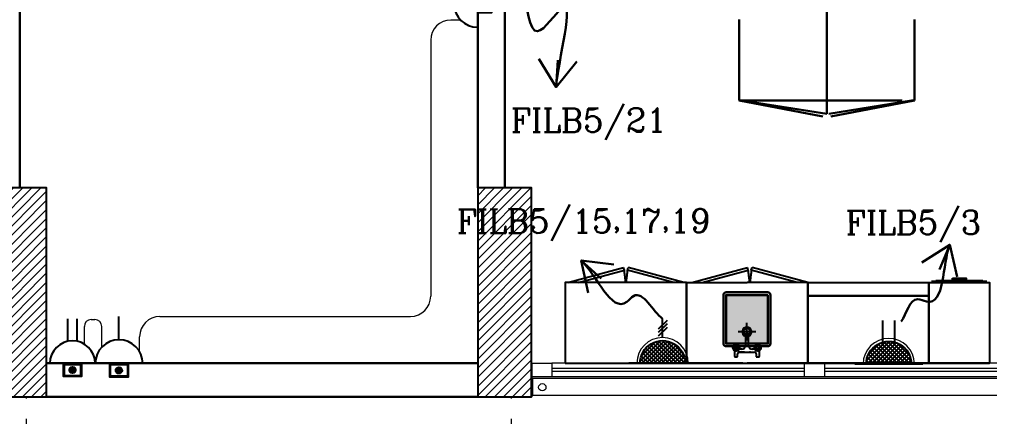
# Model space of a CAD drawing. Extents: x 1315 to 1416, y 473 to 837.
# Drawn here: x 1338.43 to 1345.64, y 613.46 to 616.4 of the extents above; entities that cross this region are included whole.
import ezdxf

# ---------------------------------------------------------------- set-up
doc = ezdxf.new("R2010")
doc.units = 0
doc.header["$MEASUREMENT"] = 0
for name, pattern in [('ACAD_ISO02W100', [15, 12, -3]), ('CENTERX2', [4, 2.5, -0.5, 0.5, -0.5]), ('DASHED', [19.05, 12.7, -6.35]), ('DASHED2', [0.375, 0.25, -0.125])]:
    doc.linetypes.add(name, pattern=pattern)
doc.layers.get('0').update_dxf_attribs({"color": 252, "linetype": 'CONTINUOUS', "lineweight": 30})
for name, color, linetype in [('-FUR', 252, 'CONTINUOUS'), ('E-SOCKETS', 6, 'CONTINUOUS'), ('POWER', 1, 'CONTINUOUS'), ('SAN', 252, 'CONTINUOUS'), ('WIRING', 4, 'CONTINUOUS')]:
    doc.layers.add(name, color=color, linetype=linetype)
for name, color, linetype, lineweight in [('axis', 252, 'CENTERX2', 5), ('Column', 252, 'CONTINUOUS', 25), ('elev', 252, 'CONTINUOUS', 9), ('Elevation', 252, 'CONTINUOUS', 18), ('hatch', 252, 'CONTINUOUS', 9), ('Socket', 3, 'CONTINUOUS', 15), ('Wall', 252, 'CONTINUOUS', 30), ('WINDOW', 252, 'CONTINUOUS', 5), ('WIRRING', 3, 'CONTINUOUS', 5)]:
    doc.layers.add(name, color=color, linetype=linetype, lineweight=lineweight)
doc.styles.add('ARIAL', font='arial.ttf')
doc.styles.add('E80', font='romanc.shx')
doc.dimstyles.new('DIM-100-IN', dxfattribs={"dimtxt": 0.22, "dimasz": 0.1, "dimexe": 0.15, "dimexo": 0.15, "dimgap": 0, "dimtad": 0, "dimrnd": 0.05, "dimzin": 1, "dimdsep": 46, "dimtxsty": 'ARIAL', "dimblk": 'DOT', "dimcen": 0.2, "dimclrd": 256, "dimclre": 256, "dimclrt": 23, "dimadec": 0, "dimazin": 0, "dimtfac": 1, "dimtmove": 2, "dimatfit": 2, "dimldrblk": 'OPEN90', "dimfxl": 0.15, "dimfxlon": 1, "dimtolj": 1, "dimtzin": 0, "dimlwe": -1, "dimarcsym": 0})
pattern_1 = [(45, (1560.84348, 299.532407), (-0.0336759605, 0.0336759605), [])]

# ---------------------------------------------------------------- blocks, each defined once
blk = doc.blocks.new('A$C11ED6BD5')
at = {"layer": 'axis', "color": 0, "ltscale": 0.3}
for p, q in [((-43.85, -2.4111), (-43.85, 0)), ((-40.25, -2.4111), (-40.25, 0))]:
    blk.add_line(p, q, dxfattribs=at)
blk = doc.blocks.new('YY5Y5')
at = {"layer": 'SAN', "color": 1}
for p, q in [((433.83, 542.04), (433.83, 538.56)), ((435.73, 542.41), (434.2, 542.41)), ((435.73, 540.55), (435.73, 542.41)), ((447.16, 542.41), (447.16, 540.55)), ((448.69, 542.41), (447.16, 542.41)), ((449.07, 538.56), (449.07, 542.04)), ((434.16, 537.56), (433.7, 538.02)), ((434.16, 536.15), (433.7, 535.69)), ((435.58, 537.56), (436.04, 538.02)), ((435.58, 536.15), (436.04, 535.69)), ((436.72, 537.65), (438.25, 537.65)), ((446.18, 539.55), (436.73, 539.55)), ((443.04, 539.55), (446.16, 539.55)), ((444.65, 537.65), (446.18, 537.65)), ((447.32, 537.56), (446.86, 538.02)), ((447.32, 536.15), (446.86, 535.69)), ((448.74, 537.56), (449.2, 538.02)), ((448.74, 536.15), (449.2, 535.69)), ((440.5, 535.4), (440.5, 528.74)), ((442.4, 528.74), (442.4, 535.4)), ((440.87, 528.36), (442.03, 528.36))]:
    blk.add_line(p, q, dxfattribs=at)
at = {"layer": 'SAN', "color": 1, "linetype": 'Continuous'}
blk.add_line((439.23, 539.55), (439.86, 539.55), dxfattribs=at)
at = {"layer": 'SAN', "color": 2, "linetype": 'DASHED'}
for points in [[(441.45, 532.42), (441.45, 521.63)], [(436.06, 527.03), (446.84, 527.03)]]:
    blk.add_lwpolyline(points, dxfattribs=at)
at = {"layer": 'SAN', "color": 1}
for centre, radius in [((434.87, 536.85), 2), ((434.87, 536.85), 1), ((434.87, 536.85), 0.8), ((448.03, 536.85), 2), ((448.03, 536.85), 1), ((448.03, 536.85), 0.8)]:
    blk.add_circle(centre, radius, dxfattribs=at)
for centre, radius, start, end in [((434.2, 542.04), 0.375, 90, 180), ((448.69, 542.04), 0.375, 0, 90), ((436.73, 540.55), 1, 180, 270), ((438.25, 535.4), 2.25, 0, 90), ((444.65, 535.4), 2.25, 90, 180), ((446.16, 540.55), 1, 270, 0), ((441.45, 527.03), 2.86, 109.43194, 70.56806), ((441.45, 527.03), 2.08, 117.27647, 62.72353), ((440.87, 528.74), 0.375, 180, 270), ((442.03, 528.74), 0.375, 270, 360)]:
    blk.add_arc(centre, radius, start, end, dxfattribs=at)
blk = doc.blocks.new('fd')
at = {"layer": '-FUR'}
h = blk.add_hatch(color=254, dxfattribs=at)
h.paths.add_polyline_path([(1322.6636, 576.6994), (1322.3536, 576.6994), (1322.3536, 577.0594), (1322.6636, 577.0594)], flags=16)
edge = h.paths.add_edge_path()
edge.add_line((1322.6636, 576.6794), (1322.3536, 576.6794))
edge.add_arc((1322.3536, 576.6994), 0.02, 180, 270, ccw=False)
edge.add_line((1322.3336, 576.6994), (1322.3336, 577.0594))
edge.add_arc((1322.3536, 577.0594), 0.02, 90, 180, ccw=False)
edge.add_line((1322.3536, 577.0794), (1322.6636, 577.0794))
edge.add_arc((1322.6636, 577.0594), 0.02, 0, 90, ccw=False)
edge.add_line((1322.6836, 577.0594), (1322.6836, 576.6994))
edge.add_arc((1322.6636, 576.6994), 0.02, -90, 0, ccw=False)
blk.add_hatch(color=253, dxfattribs=at).paths.add_polyline_path([(1322.6636, 577.0594), (1322.6636, 576.6994), (1322.3536, 576.6994), (1322.3536, 577.0594)])
h = blk.add_hatch(color=251, dxfattribs=at)
h.paths.add_polyline_path([(1322.6337, 577.0294), (1322.6636, 577.0594), (1322.6636, 576.6994), (1322.6336, 576.7294)])
h.paths.add_polyline_path([(1322.6336, 576.7294), (1322.6636, 576.6994), (1322.3536, 576.6994), (1322.3836, 576.7294)])
h = blk.add_hatch(color=252, dxfattribs=at)
h.paths.add_polyline_path([(1322.3836, 577.0294), (1322.3536, 577.0594), (1322.6636, 577.0594), (1322.6337, 577.0294)])
h.paths.add_polyline_path([(1322.3836, 576.7294), (1322.3536, 576.6994), (1322.3536, 577.0594), (1322.3836, 577.0294)])
for p, q in [((1322.4784, 577.2056), (1322.0597, 577.2056)), ((1322.4784, 577.2056), (1322.9597, 577.2056)), ((1322.0597, 576.6056), (1322.5097, 576.6056)), ((1322.9597, 576.6056), (1322.5097, 576.6056))]:
    blk.add_line(p, q, dxfattribs=at)
at = {"layer": '-FUR', "linetype": 'ACAD_ISO02W100'}
for p, q in [((1322.0597, 577.2056), (1322.5097, 577.2056)), ((1322.9597, 577.2056), (1322.5097, 577.2056)), ((1322.0997, 576.6056), (1322.5133, 576.4948)), ((1322.177, 576.6056), (1322.5185, 576.5141)), ((1322.8824, 576.6056), (1322.541, 576.5141)), ((1322.9597, 576.6056), (1322.5462, 576.4948)), ((1322.5185, 576.5141), (1322.5133, 576.4948)), ((1322.541, 576.5141), (1322.5462, 576.4948))]:
    blk.add_line(p, q, dxfattribs=at)
for centre, start, end in [((1324.045, 576.3727), 171.26112, 174.70691), ((1321.0144, 576.3727), 5.29309, 8.73888)]:
    blk.add_arc(centre, 1.5331, start, end, dxfattribs=at)
for p, q in [((1322.0597, 577.2056), (1322.0597, 576.6056)), ((1322.9597, 577.2056), (1322.9597, 576.6056))]:
    blk.add_line(p, q)
blk.add_lwpolyline([(1322.6636, 576.6794), (1322.3536, 576.6794, -0.414214), (1322.3336, 576.6994), (1322.3336, 577.0594, -0.414214), (1322.3536, 577.0794), (1322.6636, 577.0794, -0.414214), (1322.6836, 577.0594), (1322.6836, 576.6994, -0.414214)], format="xyb", close=True)
blk.add_lwpolyline([(1322.6636, 576.6794), (1322.3536, 576.6794, -0.414214), (1322.3336, 576.6994), (1322.3336, 577.0594, -0.414214), (1322.3536, 577.0794), (1322.6636, 577.0794, -0.414214), (1322.6836, 577.0594), (1322.6836, 576.6994, -0.414214)], format="xyb", close=True)
blk.add_lwpolyline([(1322.6636, 576.6994), (1322.3536, 576.6994), (1322.3536, 577.0594), (1322.6636, 577.0594)], close=True)
at = {"extrusion": (0, 0, -1), "xscale": 0.0121000000000322, "yscale": 0.0121000000000322, "zscale": -0.0121}
blk.add_blockref('YY5Y5', (-1327.8502, 570.5947), dxfattribs=at)
blk = doc.blocks.new('juy')
blk.add_line((1322.9597, 577.2056), (1322.9597, 576.6056))
blk.add_blockref('fd', (0, 0))
blk = doc.blocks.new('5')
at = {"layer": '-FUR', "linetype": 'ACAD_ISO02W100'}
for p, q in [((41999.7885, -66320.4478), (42000.6885, -66320.4478)), ((41999.8085, -66321.0478), (42000.2221, -66321.1587)), ((41999.8858, -66321.0478), (42000.2273, -66321.1393)), ((42000.5913, -66321.0478), (42000.2498, -66321.1393)), ((42000.6685, -66321.0478), (42000.255, -66321.1587)), ((42000.2273, -66321.1393), (42000.2221, -66321.1587)), ((42000.2498, -66321.1393), (42000.255, -66321.1587))]:
    blk.add_line(p, q, dxfattribs=at)
at = {"layer": '-FUR'}
blk.add_lwpolyline([(41999.7885, -66320.4478), (42000.6885, -66320.4478), (42000.6885, -66321.0478), (41999.7885, -66321.0478)], close=True, dxfattribs=at)
at = {"layer": '-FUR', "linetype": 'ACAD_ISO02W100'}
for centre, start, end in [((42001.7538, -66321.2808), 171.26112, 174.70691), ((41998.7233, -66321.2808), 5.29309, 8.73888)]:
    blk.add_arc(centre, 1.5331, start, end, dxfattribs=at)
blk = doc.blocks.new('ba7es')
at = {"layer": '-FUR', "linetype": 'ACAD_ISO02W100'}
blk.add_line((1323.8895, 576.6578), (1322.9895, 576.6578), dxfattribs=at)
for p, q in [((1323.8895, 577.2578), (1322.9895, 577.2578)), ((1322.9895, 577.2578), (1322.9895, 576.6578)), ((1323.8895, 576.6578), (1323.8895, 577.2578)), ((1322.9895, 576.6578), (1322.9895, 576.7578)), ((1322.9895, 576.7578), (1323.8895, 576.7578))]:
    blk.add_line(p, q)
blk = doc.blocks.new('3')
at = {"layer": '-FUR', "linetype": 'ACAD_ISO02W100'}
blk.add_line((41990.0194, -66320.4802), (41990.4694, -66320.4802), dxfattribs=at)
at = {"layer": '-FUR'}
for p, q in [((41990.0394, -66321.0902), (41990.4494, -66321.0902)), ((41990.0694, -66321.0952), (41990.4194, -66321.0952))]:
    blk.add_line(p, q, dxfattribs=at)
blk.add_lwpolyline([(41990.0194, -66321.0802), (41990.4694, -66321.0802), (41990.4694, -66320.4802), (41990.0194, -66320.4802)], close=True, dxfattribs=at)
at = {"layer": '-FUR', "color": 1}
blk.add_lwpolyline([(41990.1944, -66321.1102), (41990.2944, -66321.1102), (41990.2944, -66321.1002), (41990.1944, -66321.1002)], close=True, dxfattribs=at)
blk = doc.blocks.new('LAB1')
h = blk.add_hatch(color=256)
h.set_gradient(color1=(255, 191, 127), color2=(255, 181, 107), one_color=1, tint=0.71)
h.paths.add_polyline_path([(991.8811, 470.2735), (991.5711, 470.2735), (991.5711, 469.9135), (991.8811, 469.9135)], flags=0)
edge = h.paths.add_edge_path(flags=17)
edge.add_line((991.8811, 470.2935), (991.5711, 470.2935))
edge.add_arc((991.5711, 470.2735), 0.02, 90, 180)
edge.add_line((991.5511, 470.2735), (991.5511, 469.9135))
edge.add_arc((991.5711, 469.9135), 0.02, 180, 270)
edge.add_line((991.5711, 469.8935), (991.8811, 469.8935))
edge.add_arc((991.8811, 469.9135), 0.02, 270, 360)
edge.add_line((991.9011, 469.9135), (991.9011, 470.2735))
edge.add_arc((991.8811, 470.2735), 0.02, 360, 450)
edge = h.paths.add_edge_path(flags=0)
edge.add_line((991.7145, 469.9805), (991.7145, 469.8999))
edge = h.paths.add_edge_path(flags=0)
edge.add_line((991.7376, 469.8999), (991.7376, 469.9805))
edge = h.paths.add_edge_path(flags=0)
edge.add_line((991.7261, 469.9359), (991.7261, 470.0664))
edge = h.paths.add_edge_path(flags=0)
edge.add_line((991.7913, 470.0012), (991.6608, 470.0012))
edge = h.paths.add_edge_path(flags=0)
edge.add_arc((991.7261, 470.0012), 0.0346, -70.56806, 250.56806, ccw=False)
edge = h.paths.add_edge_path(flags=0)
edge.add_arc((991.7261, 470.0012), 0.0251, -62.72353, 242.72353, ccw=False)
edge = h.paths.add_edge_path(flags=0)
edge.add_arc((991.7191, 469.9805), 0.00454, 90, 180, ccw=False)
edge = h.paths.add_edge_path(flags=0)
edge.add_arc((991.7331, 469.9805), 0.00454, 0, 90, ccw=False)
edge = h.paths.add_edge_path(flags=0)
edge.add_line((991.7331, 469.985), (991.7191, 469.985))
edge = h.paths.add_edge_path(flags=16)
edge.add_arc((991.6464, 469.8823), 0.0121, 0, 360, ccw=False)
edge = h.paths.add_edge_path(flags=16)
edge.add_line((991.7971, 469.8908), (991.7916, 469.8964))
edge = h.paths.add_edge_path(flags=16)
edge.add_line((991.8143, 469.8908), (991.8198, 469.8964))
edge = h.paths.add_edge_path(flags=16)
edge.add_line((991.6379, 469.8908), (991.6323, 469.8964))
edge = h.paths.add_edge_path(flags=16)
edge.add_line((991.655, 469.8908), (991.6606, 469.8964))
h = blk.add_hatch(color=256)
h.set_gradient(color1=(255, 191, 127), color2=(255, 181, 107), one_color=1, tint=0.71)
edge = h.paths.add_edge_path(flags=17)
edge.add_line((991.8811, 470.2935), (991.5711, 470.2935))
edge.add_arc((991.5711, 470.2735), 0.02, 90, 180)
edge.add_line((991.5511, 470.2735), (991.5511, 469.9135))
edge.add_arc((991.5711, 469.9135), 0.02, 180, 270)
edge.add_line((991.5711, 469.8935), (991.8811, 469.8935))
edge.add_arc((991.8811, 469.9135), 0.02, 270, 360)
edge.add_line((991.9011, 469.9135), (991.9011, 470.2735))
edge.add_arc((991.8811, 470.2735), 0.02, 360, 450)
h.paths.add_polyline_path([(991.8811, 470.2735), (991.5711, 470.2735), (991.5711, 469.9135), (991.8811, 469.9135)], flags=0)
edge = h.paths.add_edge_path(flags=0)
edge.add_line((991.7145, 469.9805), (991.7145, 469.8999))
edge = h.paths.add_edge_path(flags=0)
edge.add_line((991.7376, 469.8999), (991.7376, 469.9805))
edge = h.paths.add_edge_path(flags=0)
edge.add_line((991.7261, 469.9359), (991.7261, 470.0664))
edge = h.paths.add_edge_path(flags=0)
edge.add_line((991.7913, 470.0012), (991.6608, 470.0012))
edge = h.paths.add_edge_path(flags=0)
edge.add_arc((991.7261, 470.0012), 0.0346, -70.56806, 250.56806, ccw=False)
edge = h.paths.add_edge_path(flags=0)
edge.add_arc((991.7261, 470.0012), 0.0251, -62.72353, 242.72353, ccw=False)
edge = h.paths.add_edge_path(flags=0)
edge.add_arc((991.7191, 469.9805), 0.00454, 90, 180, ccw=False)
edge = h.paths.add_edge_path(flags=0)
edge.add_arc((991.7331, 469.9805), 0.00454, 0, 90, ccw=False)
edge = h.paths.add_edge_path(flags=0)
edge.add_line((991.7331, 469.985), (991.7191, 469.985))
edge = h.paths.add_edge_path(flags=16)
edge.add_arc((991.6464, 469.8823), 0.0121, 0, 360, ccw=False)
edge = h.paths.add_edge_path(flags=16)
edge.add_line((991.7971, 469.8908), (991.7916, 469.8964))
edge = h.paths.add_edge_path(flags=16)
edge.add_line((991.8143, 469.8908), (991.8198, 469.8964))
edge = h.paths.add_edge_path(flags=16)
edge.add_line((991.6379, 469.8908), (991.6323, 469.8964))
edge = h.paths.add_edge_path(flags=16)
edge.add_line((991.655, 469.8908), (991.6606, 469.8964))
h = blk.add_hatch(color=256)
h.set_gradient(color1=(255, 191, 127), color2=(255, 181, 107), one_color=1, tint=0.71)
edge = h.paths.add_edge_path(flags=16)
edge.add_line((991.8811, 470.2935), (991.5711, 470.2935))
edge.add_arc((991.5711, 470.2735), 0.02, 90, 180)
edge.add_line((991.5511, 470.2735), (991.5511, 469.9135))
edge.add_arc((991.5711, 469.9135), 0.02, 180, 270)
edge.add_line((991.5711, 469.8935), (991.8811, 469.8935))
edge.add_arc((991.8811, 469.9135), 0.02, 270, 360)
edge.add_line((991.9011, 469.9135), (991.9011, 470.2735))
edge.add_arc((991.8811, 470.2735), 0.02, 360, 450)
edge = h.paths.add_edge_path()
edge.add_arc((991.6464, 469.8823), 0.0242, 0, 360, ccw=False)
edge = h.paths.add_edge_path(flags=16)
edge.add_arc((991.6464, 469.8823), 0.0121, 0, 360, ccw=False)
edge = h.paths.add_edge_path(flags=16)
edge.add_arc((991.6464, 469.8823), 0.00968, 0, 360, ccw=False)
edge = h.paths.add_edge_path(flags=16)
edge.add_line((991.6379, 469.8908), (991.6323, 469.8964))
edge = h.paths.add_edge_path(flags=16)
edge.add_line((991.6379, 469.8737), (991.6323, 469.8682))
edge = h.paths.add_edge_path(flags=16)
edge.add_line((991.655, 469.8908), (991.6606, 469.8964))
edge = h.paths.add_edge_path(flags=16)
edge.add_line((991.655, 469.8737), (991.6606, 469.8682))
h = blk.add_hatch(color=256)
h.set_gradient(color1=(255, 191, 127), color2=(255, 181, 107), one_color=1, tint=0.71)
edge = h.paths.add_edge_path(flags=16)
edge.add_line((991.8811, 470.2935), (991.5711, 470.2935))
edge.add_arc((991.5711, 470.2735), 0.02, 90, 180)
edge.add_line((991.5511, 470.2735), (991.5511, 469.9135))
edge.add_arc((991.5711, 469.9135), 0.02, 180, 270)
edge.add_line((991.5711, 469.8935), (991.8811, 469.8935))
edge.add_arc((991.8811, 469.9135), 0.02, 270, 360)
edge.add_line((991.9011, 469.9135), (991.9011, 470.2735))
edge.add_arc((991.8811, 470.2735), 0.02, 360, 450)
edge = h.paths.add_edge_path()
edge.add_arc((991.8057, 469.8823), 0.0242, 0, 360, ccw=False)
edge = h.paths.add_edge_path(flags=16)
edge.add_arc((991.8057, 469.8823), 0.0121, 0, 360, ccw=False)
edge = h.paths.add_edge_path(flags=16)
edge.add_arc((991.8057, 469.8823), 0.00968, 0, 360, ccw=False)
edge = h.paths.add_edge_path(flags=16)
edge.add_line((991.7971, 469.8908), (991.7916, 469.8964))
edge = h.paths.add_edge_path(flags=16)
edge.add_line((991.7971, 469.8737), (991.7916, 469.8682))
edge = h.paths.add_edge_path(flags=16)
edge.add_line((991.8143, 469.8908), (991.8198, 469.8964))
edge = h.paths.add_edge_path(flags=16)
edge.add_line((991.8143, 469.8737), (991.8198, 469.8682))
h = blk.add_hatch(color=256)
h.set_gradient(color1=(255, 191, 127), color2=(255, 181, 107), one_color=1, tint=0.71)
edge = h.paths.add_edge_path(flags=16)
edge.add_line((991.8811, 470.2935), (991.5711, 470.2935))
edge.add_arc((991.5711, 470.2735), 0.02, 90, 180)
edge.add_line((991.5511, 470.2735), (991.5511, 469.9135))
edge.add_arc((991.5711, 469.9135), 0.02, 180, 270)
edge.add_line((991.5711, 469.8935), (991.8811, 469.8935))
edge.add_arc((991.8811, 469.9135), 0.02, 270, 360)
edge.add_line((991.9011, 469.9135), (991.9011, 470.2735))
edge.add_arc((991.8811, 470.2735), 0.02, 360, 450)
edge = h.paths.add_edge_path(flags=0)
edge.add_line((991.7145, 469.9805), (991.7145, 469.8999))
edge = h.paths.add_edge_path()
edge.add_arc((991.6873, 469.8999), 0.0272, 270, 360, ccw=False)
h = blk.add_hatch(color=256)
h.set_gradient(color1=(255, 191, 127), color2=(255, 181, 107), one_color=1, tint=0.71)
edge = h.paths.add_edge_path(flags=16)
edge.add_line((991.8811, 470.2935), (991.5711, 470.2935))
edge.add_arc((991.5711, 470.2735), 0.02, 90, 180)
edge.add_line((991.5511, 470.2735), (991.5511, 469.9135))
edge.add_arc((991.5711, 469.9135), 0.02, 180, 270)
edge.add_line((991.5711, 469.8935), (991.8811, 469.8935))
edge.add_arc((991.8811, 469.9135), 0.02, 270, 360)
edge.add_line((991.9011, 469.9135), (991.9011, 470.2735))
edge.add_arc((991.8811, 470.2735), 0.02, 360, 450)
edge = h.paths.add_edge_path(flags=0)
edge.add_line((991.7376, 469.8999), (991.7376, 469.9805))
edge = h.paths.add_edge_path()
edge.add_arc((991.7648, 469.8999), 0.0272, 180, 270, ccw=False)
h = blk.add_hatch(color=256)
h.set_gradient(color1=(255, 191, 127), color2=(255, 181, 107), one_color=1, tint=0.71)
edge = h.paths.add_edge_path(flags=16)
edge.add_line((991.8811, 470.2935), (991.5711, 470.2935))
edge.add_arc((991.5711, 470.2735), 0.02, 90, 180)
edge.add_line((991.5511, 470.2735), (991.5511, 469.9135))
edge.add_arc((991.5711, 469.9135), 0.02, 180, 270)
edge.add_line((991.5711, 469.8935), (991.8811, 469.8935))
edge.add_arc((991.8811, 469.9135), 0.02, 270, 360)
edge.add_line((991.9011, 469.9135), (991.9011, 470.2735))
edge.add_arc((991.8811, 470.2735), 0.02, 360, 450)
h.paths.add_polyline_path([(991.8811, 470.2735), (991.5711, 470.2735), (991.5711, 469.9135), (991.8811, 469.9135)], flags=0)
edge = h.paths.add_edge_path(flags=17)
edge.add_line((991.8811, 470.2935), (991.5711, 470.2935))
edge.add_arc((991.5711, 470.2735), 0.02, 90, 180)
edge.add_line((991.5511, 470.2735), (991.5511, 469.9135))
edge.add_arc((991.5711, 469.9135), 0.02, 180, 270)
edge.add_line((991.5711, 469.8935), (991.8811, 469.8935))
edge.add_arc((991.8811, 469.9135), 0.02, 270, 360)
edge.add_line((991.9011, 469.9135), (991.9011, 470.2735))
edge.add_arc((991.8811, 470.2735), 0.02, 360, 450)
edge = h.paths.add_edge_path(flags=0)
edge.add_line((991.7145, 469.9805), (991.7145, 469.8999))
edge = h.paths.add_edge_path(flags=0)
edge.add_line((991.7376, 469.8999), (991.7376, 469.9805))
edge = h.paths.add_edge_path(flags=0)
edge.add_line((991.7261, 469.9359), (991.7261, 470.0664))
edge = h.paths.add_edge_path(flags=0)
edge.add_line((991.7913, 470.0012), (991.6608, 470.0012))
edge = h.paths.add_edge_path(flags=0)
edge.add_arc((991.7261, 470.0012), 0.0346, -70.56806, 250.56806, ccw=False)
edge = h.paths.add_edge_path(flags=0)
edge.add_arc((991.7261, 470.0012), 0.0251, -62.72353, 242.72353, ccw=False)
edge = h.paths.add_edge_path(flags=0)
edge.add_arc((991.7191, 469.9805), 0.00454, 90, 180, ccw=False)
edge = h.paths.add_edge_path(flags=0)
edge.add_arc((991.7331, 469.9805), 0.00454, 0, 90, ccw=False)
edge = h.paths.add_edge_path(flags=0)
edge.add_line((991.7331, 469.985), (991.7191, 469.985))
edge = h.paths.add_edge_path(flags=16)
edge.add_arc((991.8057, 469.8823), 0.0121, 0, 360, ccw=False)
edge = h.paths.add_edge_path(flags=16)
edge.add_arc((991.6464, 469.8823), 0.0121, 0, 360, ccw=False)
edge = h.paths.add_edge_path(flags=16)
edge.add_line((991.7971, 469.8908), (991.7916, 469.8964))
edge = h.paths.add_edge_path(flags=16)
edge.add_line((991.8143, 469.8908), (991.8198, 469.8964))
edge = h.paths.add_edge_path(flags=16)
edge.add_line((991.6379, 469.8908), (991.6323, 469.8964))
edge = h.paths.add_edge_path(flags=16)
edge.add_line((991.655, 469.8908), (991.6606, 469.8964))
h = blk.add_hatch(color=256)
h.set_gradient(color1=(255, 191, 127), color2=(255, 181, 107), one_color=1, tint=0.71)
edge = h.paths.add_edge_path()
edge.add_arc((991.6464, 469.8823), 0.0242, 0, 360, ccw=False)
edge = h.paths.add_edge_path(flags=16)
edge.add_arc((991.6464, 469.8823), 0.0121, 0, 360, ccw=False)
edge = h.paths.add_edge_path(flags=16)
edge.add_arc((991.6464, 469.8823), 0.00968, 0, 360, ccw=False)
edge = h.paths.add_edge_path(flags=16)
edge.add_line((991.6379, 469.8908), (991.6323, 469.8964))
edge = h.paths.add_edge_path(flags=16)
edge.add_line((991.6379, 469.8737), (991.6323, 469.8682))
edge = h.paths.add_edge_path(flags=16)
edge.add_line((991.655, 469.8908), (991.6606, 469.8964))
edge = h.paths.add_edge_path(flags=16)
edge.add_line((991.655, 469.8737), (991.6606, 469.8682))
h = blk.add_hatch(color=256)
h.set_gradient(color1=(255, 191, 127), color2=(255, 181, 107), one_color=1, tint=0.71)
edge = h.paths.add_edge_path()
edge.add_arc((991.8057, 469.8823), 0.0242, 0, 360, ccw=False)
edge = h.paths.add_edge_path(flags=16)
edge.add_arc((991.8057, 469.8823), 0.00968, 0, 360, ccw=False)
edge = h.paths.add_edge_path(flags=16)
edge.add_line((991.7971, 469.8908), (991.7916, 469.8964))
edge = h.paths.add_edge_path(flags=16)
edge.add_line((991.7971, 469.8737), (991.7916, 469.8682))
edge = h.paths.add_edge_path(flags=16)
edge.add_line((991.8143, 469.8908), (991.8198, 469.8964))
edge = h.paths.add_edge_path(flags=16)
edge.add_line((991.8143, 469.8737), (991.8198, 469.8682))
h = blk.add_hatch(color=256)
h.set_gradient(color1=(255, 191, 127), color2=(255, 181, 107), one_color=1, tint=0.71)
edge = h.paths.add_edge_path(flags=17)
edge.add_arc((991.8057, 469.8823), 0.0121, 0, 360, ccw=False)
edge = h.paths.add_edge_path(flags=16)
edge.add_arc((991.8057, 469.8823), 0.00968, 0, 360, ccw=False)
edge = h.paths.add_edge_path(flags=16)
edge.add_line((991.7971, 469.8908), (991.7916, 469.8964))
edge = h.paths.add_edge_path(flags=16)
edge.add_line((991.7971, 469.8737), (991.7916, 469.8682))
edge = h.paths.add_edge_path(flags=16)
edge.add_line((991.8143, 469.8908), (991.8198, 469.8964))
edge = h.paths.add_edge_path(flags=16)
edge.add_line((991.8143, 469.8737), (991.8198, 469.8682))
for p, q in [((992.3185, 477.2673), (992.3185, 471.6492)), ((991.6685, 472.3173), (991.6685, 471.7173)), ((992.9685, 471.7173), (992.9685, 472.3173)), ((991.6685, 471.7173), (992.3185, 471.7173)), ((991.6685, 471.7173), (992.2885, 471.5973)), ((991.6685, 471.7173), (991.6885, 471.7173)), ((991.6885, 471.7173), (992.3185, 471.6173)), ((991.7585, 471.7173), (992.8785, 471.7173)), ((992.3185, 471.7173), (992.3185, 471.6173)), ((992.9485, 471.7173), (992.3335, 471.6173)), ((992.9685, 471.7173), (992.3485, 471.5973)), ((992.9685, 471.7173), (992.9485, 471.7173))]:
    blk.add_line(p, q)
at = {"xscale": -1, "rotation": 180}
for name, p in [('5', (-41009.4114, -65850.6805)), ('juy', (-330.7826, 1046.9729)), ('3', (-40996.9423, -65850.7129))]:
    blk.add_blockref(name, p, dxfattribs=at)
at = {"rotation": 179.999999999975}
blk.add_blockref('ba7es', (2316.0667, 1047.0251), dxfattribs=at)
blk = doc.blocks.new('220v outlet')
at = {"layer": 'E-SOCKETS'}
blk.add_hatch(color=2, dxfattribs=at).paths.add_polyline_path([(100.561, -42.975, 1), (100.464, -42.975, 1)])
at = {"layer": 'E-SOCKETS', "color": 2}
for p, q in [((100.512, -42.52), (100.512, -42.175)), ((100.866, -42.874), (100.159, -42.874)), ((100.866, -42.874), (100.159, -42.874))]:
    blk.add_line(p, q, dxfattribs=at)
for points in [[(100.374, -42.874), (100.651, -42.874), (100.651, -43.077), (100.374, -43.077)], [(100.387, -42.887), (100.638, -42.887), (100.638, -43.063), (100.387, -43.063)]]:
    blk.add_lwpolyline(points, close=True, dxfattribs=at)
blk.add_circle((100.512, -42.975), 0.0484, dxfattribs=at)
blk.add_arc((100.512, -42.874), 0.353, 0, 180, dxfattribs=at)
blk = doc.blocks.new('DOUBLEX POWER SOCKET')
at = {"layer": 'POWER', "ltscale": 0.05}
h = blk.add_hatch(dxfattribs=at)
h.set_pattern_fill('ANSI37', color=213, scale=0.000177778, angle=-90, style=0)
h.set_pattern_definition([(135, (-134.804893, -140.661473), (0.0117851071, 0.0117851071), []), (45, (-134.804893, -140.661473), (0.0117851071, -0.0117851071), [])])
edge = h.paths.add_edge_path()
edge.add_line((112.7598, -131.9321), (112.4931, -131.9321))
edge.add_ellipse((112.6264, -131.9321), major_axis=(0.1333, 0), ratio=1, start_angle=0.0092, end_angle=180.0092, ccw=False)
at = {"color": 7}
blk.add_arc((112.6264, -131.9321), 0.1515, 0, 180, dxfattribs=at)
at = {"layer": 'POWER', "color": 6}
for p, q in [((112.5918, -131.8033), (112.5918, -131.6747)), ((112.6611, -131.8033), (112.6611, -131.6747)), ((112.8264, -131.9321), (112.4264, -131.9321))]:
    blk.add_line(p, q, dxfattribs=at)
at = {"layer": 'POWER', "color": 6, "extrusion": (0, 0, -1)}
blk.add_ellipse((112.6264, -131.9321), major_axis=(0.1333, 0), ratio=1, start_param=3.141431, end_param=6.283024, dxfattribs=at)
blk = doc.blocks.new('_Dot')
at = {"color": 0, "linetype": 'ByBlock', "lineweight": -2}
blk.add_line((-0.5, 0), (-1, 0), dxfattribs=at)
at = {"color": 0, "linetype": 'ByBlock', "const_width": 0.5}
blk.add_lwpolyline([(-0.25, 0, 1), (0.25, 0, 1)], format="xyb", close=True, dxfattribs=at)
blk = doc.blocks.new('INDUSTRIAL SOCKET 3PH')
at = {"layer": 'POWER', "ltscale": 0.05}
h = blk.add_hatch(dxfattribs=at)
h.set_pattern_fill('ANSI37', color=213, scale=0.00022374, style=0)
h.set_pattern_definition([(225, (63.929094, -429.509574), (-0.0148320304, 0.0148320304), []), (135, (63.929094, -429.509574), (0.0148320304, 0.0148320304), [])])
edge = h.paths.add_edge_path()
edge.add_line((52.9429, -117.9395), (52.9429, -118.2751))
edge.add_ellipse((52.9429, -118.1073), major_axis=(0, 0.1678), ratio=1, start_angle=0.00923, end_angle=180.00923, ccw=False)
at = {"color": 7}
blk.add_arc((52.9429, -118.1073), 0.1907, 90, 270, dxfattribs=at)
at = {"layer": 'POWER', "color": 6}
for p, q in [((52.9429, -117.8556), (52.9429, -118.359)), ((52.7521, -118.1073), (52.6136, -118.107)), ((52.6876, -118.1383), (52.6233, -118.0719)), ((52.7131, -118.1384), (52.6488, -118.072)), ((52.7386, -118.1384), (52.6743, -118.0721))]:
    blk.add_line(p, q, dxfattribs=at)
at = {"layer": 'POWER', "color": 6, "extrusion": (0, 0, -1)}
blk.add_ellipse((52.9429, -118.1073), major_axis=(0, 0.1678), ratio=1, start_param=3.141431, end_param=6.283024, dxfattribs=at)
blk = doc.blocks.new('A$C14C34A6D')
at = {"layer": 'E-SOCKETS'}
blk.add_hatch(color=2, dxfattribs=at).paths.add_polyline_path([(0.047, -0.097, 1), (-0.047, -0.097, 1)])
at = {"layer": 'E-SOCKETS', "color": 2}
for p, q in [((-0.07, 0.333), (-0.07, 0.672)), ((0.07, 0.333), (0.07, 0.672)), ((0.34, 0), (-0.34, 0)), ((0.34, 0), (-0.34, 0))]:
    blk.add_line(p, q, dxfattribs=at)
for points in [[(-0.133, 0), (0.133, 0), (0.133, -0.195), (-0.133, -0.195)], [(-0.12, -0.013), (0.12, -0.013), (0.12, -0.182), (-0.12, -0.182)]]:
    blk.add_lwpolyline(points, close=True, dxfattribs=at)
blk.add_circle((0, -0.097), 0.0465, dxfattribs=at)
blk.add_arc((0, 0), 0.34, 0, 180, dxfattribs=at)

msp = doc.modelspace()

# ---------------------------------------------------------------- hatches: boundary and pattern name
at = {"layer": 'hatch'}
h = msp.add_hatch(dxfattribs=at)
h.set_pattern_fill('ANSI31', color=256, scale=0.015, style=0)
h.set_pattern_definition(pattern_1)
h.paths.add_polyline_path([(1338.2363, 613.6045), (1338.6363, 613.6045), (1338.6363, 615.1545), (1338.2363, 615.1545)])
h = msp.add_hatch(dxfattribs=at)
h.set_pattern_fill('ANSI31', color=256, scale=0.015, style=0)
h.set_pattern_definition(pattern_1)
h.paths.add_polyline_path([(1341.8363, 613.6045), (1342.2363, 613.6045), (1342.2363, 615.1545), (1341.8363, 615.1545)])

# ---------------------------------------------------------------- linework, layer by layer
at = {"layer": 'Column'}
for points in [[(1338.2363, 613.6045), (1338.6363, 613.6045), (1338.6363, 615.1545), (1338.2363, 615.1545)], [(1341.8363, 613.6045), (1342.2363, 613.6045), (1342.2363, 615.1545), (1341.8363, 615.1545)]]:
    msp.add_lwpolyline(points, close=True, dxfattribs=at)
at = {"layer": 'elev', "linetype": 'Continuous'}
for points in [[(1342.2363, 613.8545), (1342.3863, 613.8545), (1342.3863, 613.7545), (1342.2363, 613.7545)], [(1344.2613, 613.8545), (1344.4113, 613.8545), (1344.4113, 613.7545), (1344.2613, 613.7545)]]:
    msp.add_lwpolyline(points, close=True, dxfattribs=at)
at = {"layer": 'Elevation'}
msp.add_lwpolyline([(1342.2463, 613.7445), (1349.0563, 613.7445), (1349.0563, 613.6145), (1342.2463, 613.6145)], close=True, dxfattribs=at)
msp.add_circle((1342.3156, 613.6765), 0.0273, dxfattribs=at)
at = {"layer": 'Wall', "linetype": 'Continuous'}
for p, q in [((1341.8363, 613.8545), (1338.6363, 613.8545)), ((1342.2363, 613.8545), (1342.2363, 613.6045)), ((1341.8363, 613.6045), (1338.6363, 613.6045))]:
    msp.add_line(p, q, dxfattribs=at)
for points in [[(1338.4363, 618.1045), (1338.4363, 615.1545)], [(1341.8363, 617.0045), (1341.8363, 615.1545)], [(1342.0363, 617.0045), (1342.0363, 615.1545)]]:
    msp.add_lwpolyline(points, dxfattribs=at)
at = {"layer": 'WINDOW', "linetype": 'Continuous'}
for p, q in [((1344.2613, 613.8545), (1342.3863, 613.8545)), ((1344.2613, 613.8145), (1342.3863, 613.8145)), ((1346.6613, 613.8545), (1344.4113, 613.8545)), ((1346.6613, 613.8145), (1344.4113, 613.8145)), ((1344.2613, 613.7945), (1342.3863, 613.7945)), ((1344.2613, 613.7545), (1342.3863, 613.7545)), ((1346.6613, 613.7945), (1344.4113, 613.7945)), ((1346.6613, 613.7545), (1344.4113, 613.7545))]:
    msp.add_line(p, q, dxfattribs=at)
at = {"layer": 'WIRRING', "color": 3}
for p, q in [((1341.709, 616.4001), (1341.6371, 616.4001)), ((1341.4871, 616.2501), (1341.4871, 614.3517)), ((1339.4764, 614.2017), (1341.3371, 614.2017))]:
    msp.add_line(p, q, dxfattribs=at)
at = {"layer": 'WIRRING', "linetype": 'Continuous'}
for p, q in [((1338.9662, 614.1781), (1338.9952, 614.1781)), ((1339.3264, 613.9407), (1339.3264, 614.0517))]:
    msp.add_line(p, q, dxfattribs=at)
at = {"layer": 'WIRRING', "color": 3, "linetype": 'Continuous'}
for p, q in [((1338.9162, 613.9979), (1338.9162, 614.1281)), ((1339.0452, 613.9727), (1339.0452, 614.1281))]:
    msp.add_line(p, q, dxfattribs=at)
at = {"layer": 'WIRRING', "color": 3}
for centre, start, end in [((1341.6371, 616.2501), 90, 180), ((1341.3371, 614.3517), 270, 0), ((1339.4764, 614.0517), 90, 180)]:
    msp.add_arc(centre, 0.15, start, end, dxfattribs=at)
at = {"layer": 'WIRRING', "color": 3, "linetype": 'Continuous'}
for centre, start, end in [((1338.9662, 614.1281), 90, 180), ((1338.9952, 614.1281), 0, 90)]:
    msp.add_arc(centre, 0.05, start, end, dxfattribs=at)

# ---------------------------------------------------------------- block references
at = {"color": 3}
msp.add_blockref('LAB1', (352.1087, 144.0871), dxfattribs=at)
at = {"layer": 'axis'}
msp.add_blockref('A$C11ED6BD5', (1382.3363, 613.6045), dxfattribs=at)
at = {"layer": 'Socket', "color": 3, "linetype": 'DASHED2', "xscale": 0.4950000000000046, "yscale": 0.4950000000000046, "zscale": 0.4950000000000046}
msp.add_blockref('A$C14C34A6D', (1338.8283, 613.8525), dxfattribs=at)
at = {"layer": 'WIRRING', "color": 3, "linetype": 'Continuous', "xscale": 0.5, "yscale": 0.5, "zscale": 0.5, "rotation": 90}
msp.add_blockref('220v outlet', (1320.3994, 566.2665), dxfattribs=at)
at = {"layer": 'WIRRING', "color": 3, "linetype": 'Continuous', "xscale": 0.5, "yscale": 0.5, "zscale": 0.5}
msp.add_blockref('220v outlet', (1288.9171, 635.2895), dxfattribs=at)
at = {"layer": 'WIRRING', "linetype": 'Continuous', "rotation": 270}
msp.add_blockref('INDUSTRIAL SOCKET 3PH', (1461.3159, 666.7973), dxfattribs=at)
at = {"layer": 'WIRRING', "linetype": 'Continuous', "xscale": 1.258540144319567, "yscale": 1.258540144319567, "zscale": 1.258540144319567}
msp.add_blockref('DOUBLEX POWER SOCKET', (1203.1429, 779.8906), dxfattribs=at)

# ---------------------------------------------------------------- texts
at = {"layer": 'WIRING', "color": 7, "extrusion": (5.9614e-05, -0.021173, 0.999776), "style": 'E80'}
for s, p in [('FILB5/21', (1343.8095, 611.6488, -12.9536)), ('FILB5/15,17,19', (1343.4065, 610.9003, -13.0128)), ('FILB5/3', (1346.2929, 610.8834, -12.9374))]:
    msp.add_text(s, height=0.1764, dxfattribs=at).set_placement(p)

# ---------------------------------------------------------------- leaders
at = {"layer": 'WIRRING', "color": 6, "linetype": 'ByBlock', "path_type": 1}
for points in [[(1342.4181, 615.9023), (1342.4589, 616.4863), (1342.2801, 616.3164), (1342.1694, 616.6173)], [(1345.3403, 614.7339), (1345.1668, 614.3117), (1345.1023, 614.3293), (1344.9794, 614.1646)], [(1342.6044, 614.6169), (1342.9419, 614.3096), (1342.9927, 614.3532), (1343.2089, 614.1837)]]:
    msp.add_leader(points, dimstyle='DIM-100-IN', override={"dimasz": 0.2, "dimgap": 0.1, "dimtad": 0, "dimfxl": 1.25, "dimfxlon": 1}, dxfattribs=at)

doc.saveas('drawing.dxf')
